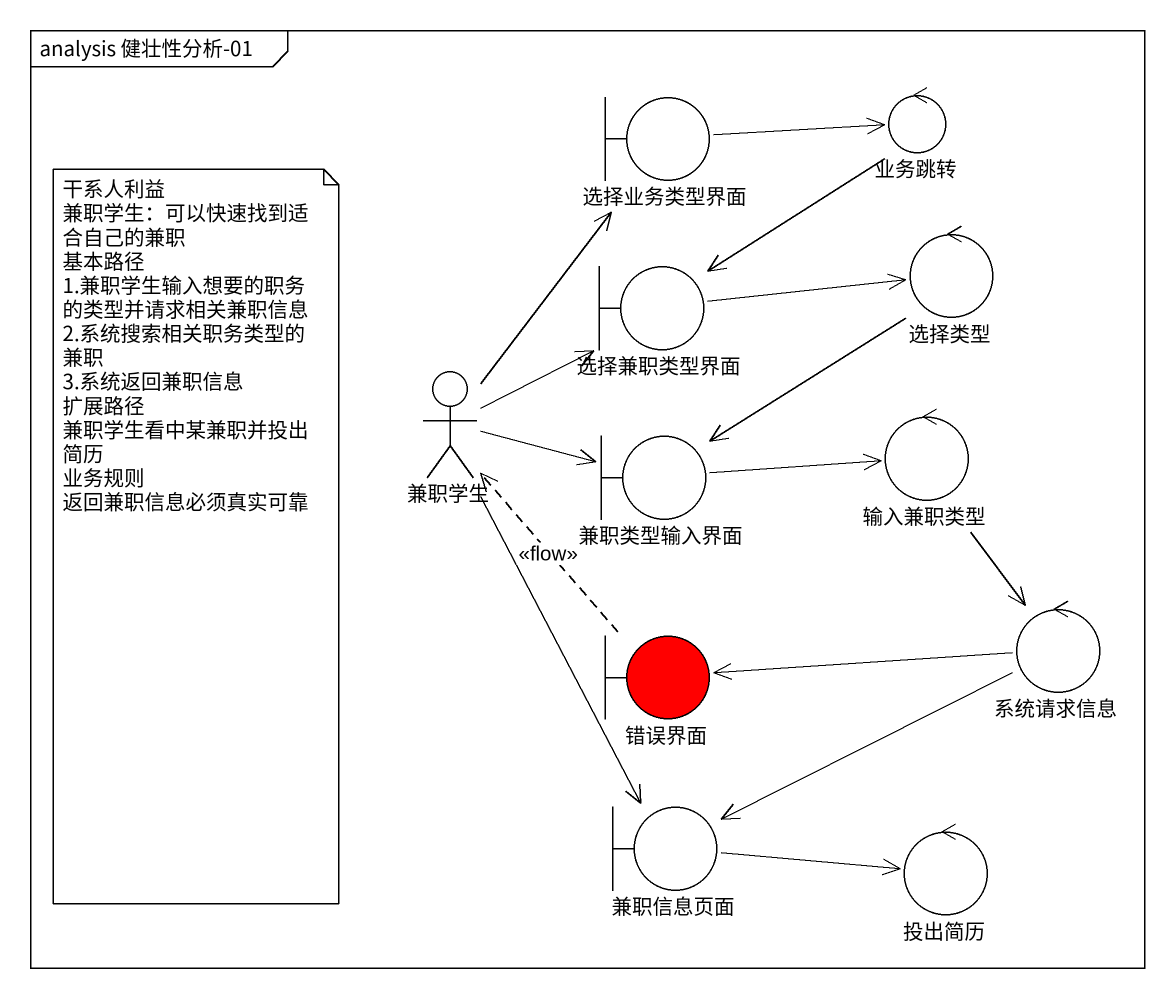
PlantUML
@startuml
mainframe analysis 健壮性分析-01
boundary 选择业务类型界面
control 业务跳转
boundary 选择兼职类型界面
control 选择类型
actor 兼职学生
boundary 兼职类型输入界面
control 输入兼职类型
boundary 错误界面 #FF0000
control 系统请求信息
boundary 兼职信息页面
control 投出简历
选择业务类型界面 -right-> 业务跳转
业务跳转 --> 选择兼职类型界面
选择兼职类型界面 -right-> 选择类型
选择类型 --> 兼职类型输入界面
兼职学生 -up-> 选择业务类型界面
兼职学生 -up-> 选择兼职类型界面
兼职学生 -right-> 兼职类型输入界面
兼职学生 --> 兼职信息页面
兼职类型输入界面 -right-> 输入兼职类型
输入兼职类型 --> 系统请求信息
错误界面 .up.> 兼职学生 : <<flow>>
系统请求信息 -left-> 错误界面
系统请求信息 -left-> 兼职信息页面
兼职信息页面 -right-> 投出简历
note as N1
  干系人利益
  兼职学生：可以快速找到适合自己的兼职
  基本路径
  1.兼职学生输入想要的职务的类型并请求相关兼职信息
  2.系统搜索相关职务类型的兼职
  3.系统返回兼职信息
  扩展路径
  兼职学生看中某兼职并投出简历
  业务规则
  返回兼职信息必须真实可靠
end note
@enduml
